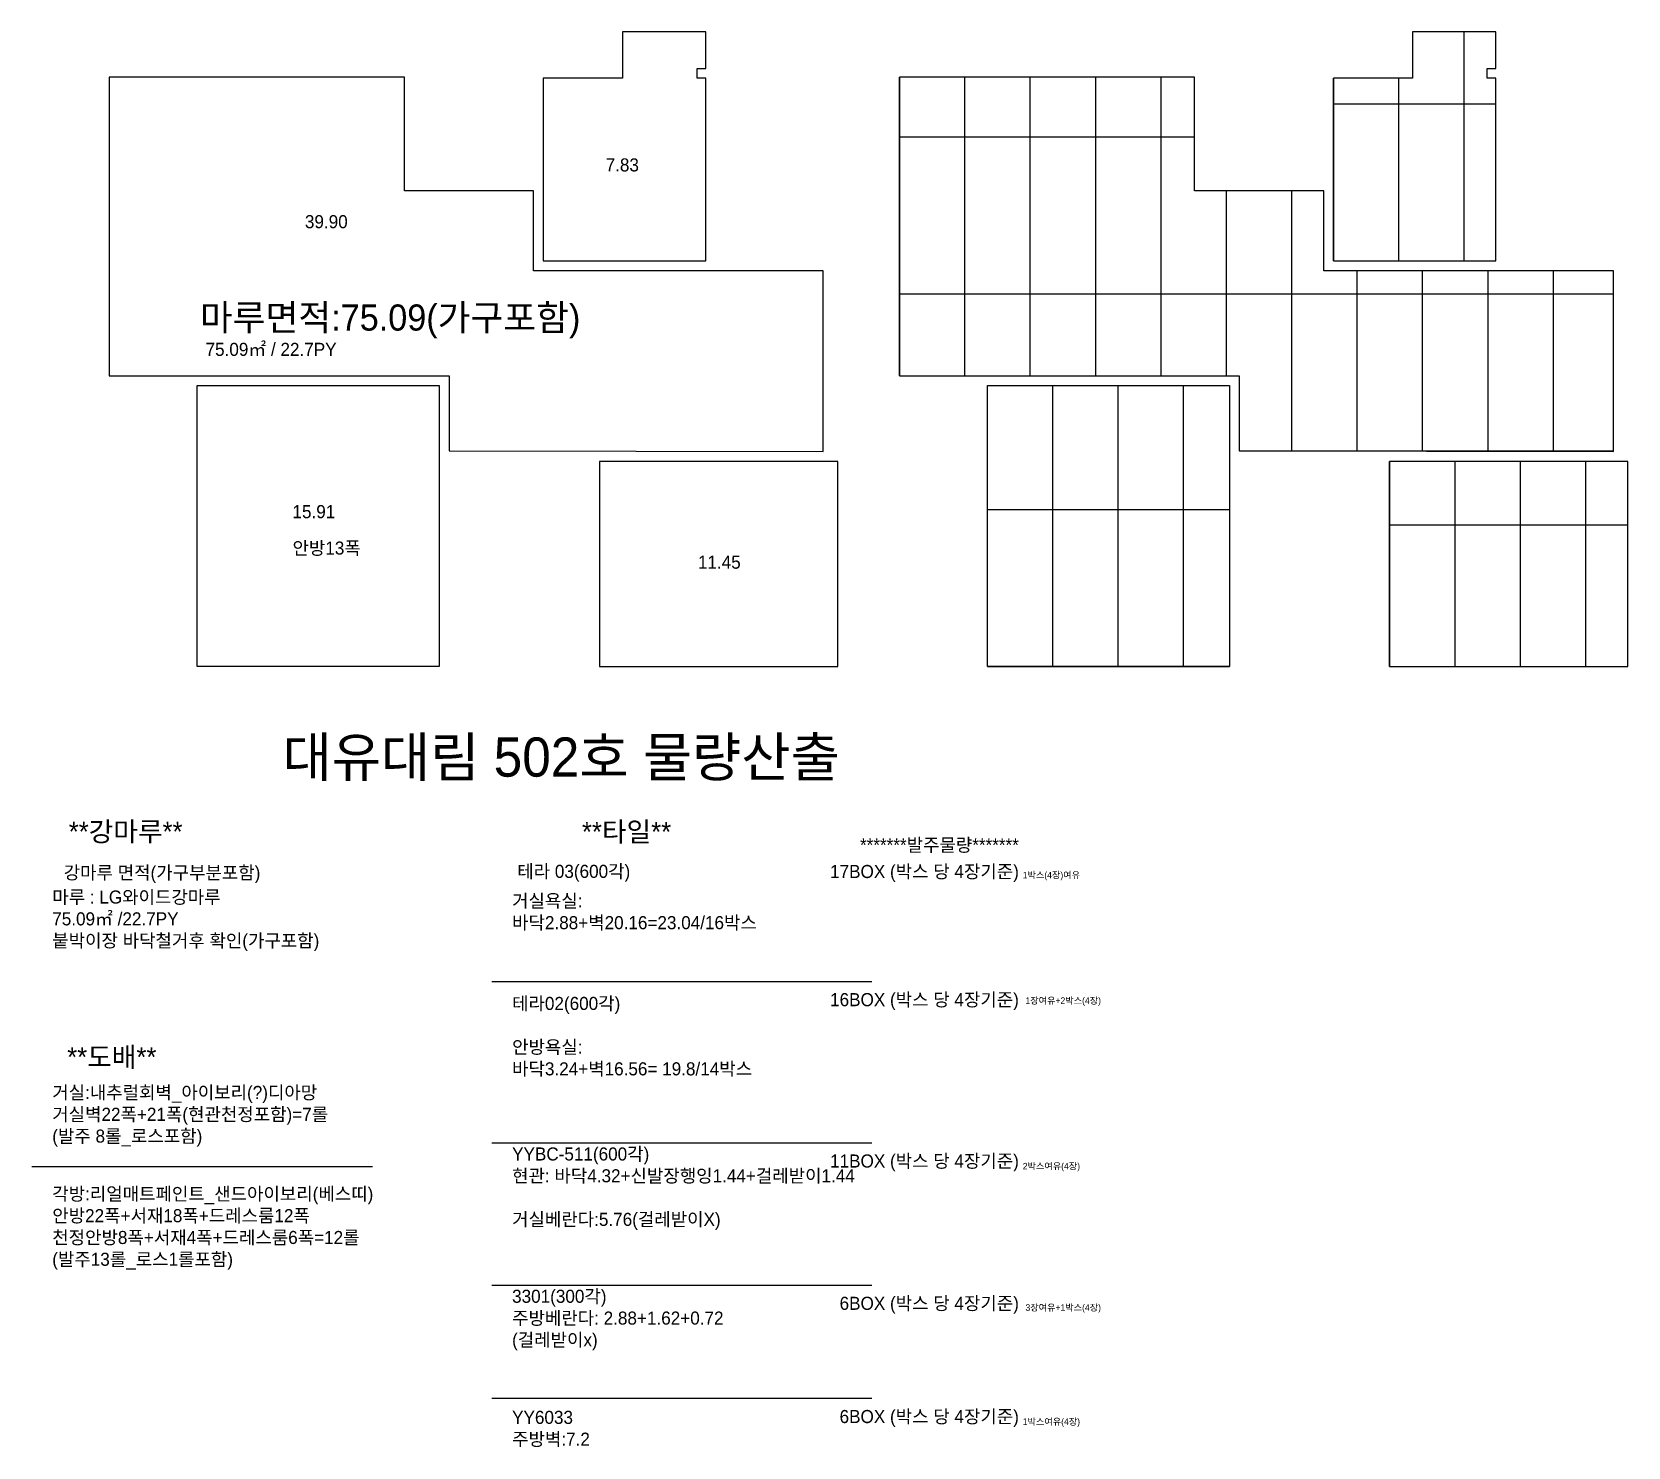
# Model space of a CAD drawing. Header units: inches. Extents: x 180277 to 249577, y 30223 to 92457.
# Drawn here: x 183636 to 208047, y 30223 to 51867 of the extents above; entities that cross this region are included whole.
import ezdxf
from ezdxf.enums import TextEntityAlignment as Align

# ---------------------------------------------------------------- set-up
doc = ezdxf.new("R2010")
doc.units = ezdxf.units.IN
doc.header["$LTSCALE"] = 50
doc.header["$MEASUREMENT"] = 0
for name, color, linetype in [('0-ELC TEXT', 7, 'Continuous'), ('03-TEXT', 3, 'Continuous'), ('03-WAL NEW', 3, 'Continuous'), ('07-DIM WAL', 5, 'Continuous'), ('3.기호.계단선', 30, 'Continuous')]:
    doc.layers.add(name, color=color, linetype=linetype)
doc.styles.add('코레일둥고', font='Korail_Round_Gothic_Medium.ttf')

msp = doc.modelspace()

# ---------------------------------------------------------------- hatches: boundary and pattern name
at = {"layer": '03-WAL NEW'}
h = msp.add_hatch(dxfattribs=at)
h.set_pattern_fill('_USER', color=8, scale=2400, pattern_type=0)
h.set_pattern_definition([(0, (203541.5, 48364.3), (0, 2400), [])])
h.paths.add_polyline_path([(206026.5, 51158.3), (205893.5, 51158.3), (205893.5, 51308.3), (206026.5, 51308.3), (206026.5, 51867.3), (204750.5, 51867.3), (204750.5, 51158.3), (203541.5, 51158.3), (203541.5, 48364.3), (206026.5, 48364.3)])
h = msp.add_hatch(dxfattribs=at)
h.set_pattern_fill('_USER', color=8, scale=1000, angle=90, pattern_type=0)
h.set_pattern_definition([(90, (203541.5, 48364.3), (-1000, 6e-14), [])])
h.paths.add_polyline_path([(206026.5, 51158.3), (205893.5, 51158.3), (205893.5, 51308.3), (206026.5, 51308.3), (206026.5, 51867.3), (204750.5, 51867.3), (204750.5, 51158.3), (203541.5, 51158.3), (203541.5, 48364.3), (206026.5, 48364.3)])
h = msp.add_hatch(dxfattribs=at)
h.set_pattern_fill('_USER', color=8, scale=1000, angle=90, pattern_type=0)
h.set_pattern_definition([(90, (196904.5, 46609.3), (-1000, 6e-14), [])])
h.paths.add_polyline_path([(203391.5, 49434.3), (201416.5, 49434.3), (201416.5, 51174.3), (196904.5, 51174.3), (196904.5, 46609.3), (202099.5, 46609.3), (202099.5, 45459.3), (207821.5, 45449.3), (207821.5, 48214.3), (203391.5, 48214.3)])
h = msp.add_hatch(dxfattribs=at)
h.set_pattern_fill('_USER', color=8, scale=2400, pattern_type=0)
h.set_pattern_definition([(0, (202099.5, 45459.3), (0, 2400), [])])
h.paths.add_polyline_path([(201416.5, 51174.3), (196904.5, 51174.3), (196904.5, 46609.3), (202099.5, 46609.3), (202099.5, 45459.3), (207821.5, 45449.3), (207821.5, 48214.3), (203391.5, 48214.3), (203391.5, 49434.3), (201416.5, 49434.3)])
h = msp.add_hatch(dxfattribs=at)
h.set_pattern_fill('_USER', color=8, scale=1000, angle=90, pattern_type=0)
h.set_pattern_definition([(90, (198249.5, 42159.3), (-1000, 6e-14), [])])
h.paths.add_polyline_path([(201949.5, 46399.3), (201949.5, 46459.3), (198249.5, 46459.3), (198249.5, 42159.3), (201949.5, 42159.3)])
h = msp.add_hatch(dxfattribs=at)
h.set_pattern_fill('_USER', color=8, scale=2400, pattern_type=0)
h.set_pattern_definition([(0, (198249.5, 42159.3), (0, 2400), [])])
h.paths.add_polyline_path([(201949.5, 46399.3), (201949.5, 46459.3), (198249.5, 46459.3), (198249.5, 42159.3), (201949.5, 42159.3)])
h = msp.add_hatch(dxfattribs=at)
h.set_pattern_fill('_USER', color=8, scale=1000, angle=90, pattern_type=0)
h.set_pattern_definition([(90, (204399.5, 42159.3), (-1000, 6e-14), [])])
h.paths.add_polyline_path([(208044.5, 45299.3), (204399.5, 45299.3), (204399.5, 42159.3), (208044.5, 42159.3)])
h = msp.add_hatch(dxfattribs=at)
h.set_pattern_fill('_USER', color=8, scale=2400, pattern_type=0)
h.set_pattern_definition([(0, (78.4, -1272.8), (0, 2400), [])])
h.paths.add_polyline_path([(208046.7, 45299.3), (204401.7, 45299.3), (204401.7, 42159.3), (208046.7, 42159.3)])

# ---------------------------------------------------------------- linework, layer by layer
at = {"layer": '07-DIM WAL'}
for points in [[(193941.9, 51867.3), (192665.9, 51867.3), (192665.9, 51158.3), (191456.9, 51158.3), (191456.9, 48364.3), (193941.9, 48364.3), (193941.9, 51158.3), (193808.9, 51158.3), (193808.9, 51308.3), (193941.9, 51308.3)], [(206026.5, 51867.3), (204750.5, 51867.3), (204750.5, 51158.3), (203541.5, 51158.3), (203541.5, 48364.3), (206026.5, 48364.3), (206026.5, 51158.3), (205893.5, 51158.3), (205893.5, 51308.3), (206026.5, 51308.3)], [(189331.9, 51174.3), (184819.9, 51174.3), (184819.9, 46609.3), (190014.9, 46609.3), (190014.9, 45459.3), (195736.9, 45449.3), (195736.9, 48214.3), (191306.9, 48214.3), (191306.9, 49434.3), (189331.9, 49434.3)], [(201416.5, 51174.3), (196904.5, 51174.3), (196904.5, 46609.3), (202099.5, 46609.3), (202099.5, 45459.3), (207821.5, 45449.3), (207821.5, 48214.3), (203391.5, 48214.3), (203391.5, 49434.3), (201416.5, 49434.3)], [(189864.9, 42159.3), (186164.9, 42159.3), (186164.9, 46459.3), (189864.9, 46459.3), (189864.9, 46399.3)], [(201949.5, 42159.3), (198249.5, 42159.3), (198249.5, 46459.3), (201949.5, 46459.3), (201949.5, 46399.3)], [(192314.9, 42159.3), (195959.9, 42159.3), (195959.9, 45299.3), (192314.9, 45299.3)], [(204399.5, 42159.3), (208044.5, 42159.3), (208044.5, 45299.3), (204399.5, 45299.3)]]:
    msp.add_lwpolyline(points, close=True, dxfattribs=at)
at = {"layer": '3.기호.계단선'}
for p, q in [((190668.8, 37345.9), (196481.5, 37345.9)), ((190668.8, 34877.9), (196481.5, 34877.9)), ((183636.5, 34514.6), (188843.8, 34514.6)), ((190668.8, 32701.6), (196481.5, 32701.6)), ((190668.8, 30970), (196481.5, 30970))]:
    msp.add_line(p, q, dxfattribs=at)

# ---------------------------------------------------------------- texts
at = {"layer": '0-ELC TEXT', "style": '코레일둥고'}
for s, height, p in [('7.83', 200, (192410.2, 49733.3)), ('39.90', 200, (187811.2, 48865.2)), ('마루면적:75.09(가구포함)', 400, (186205.1, 47299.1)), ('75.09㎡ / 22.7PY', 200, (186291.7, 46912.2)), ('15.91', 200, (187621.3, 44430.2)), ('안방13폭', 200, (187621.3, 43873.3)), ('11.45', 200, (193821.1, 43657.1))]:
    msp.add_text(s, height=height, dxfattribs=at).set_placement(p)
at = {"layer": '03-TEXT', "color": 0, "style": '코레일둥고'}
msp.add_text('대유대림 502호 물량산출', height=600, dxfattribs=at).set_placement((195990.8, 40476.6), align=Align.RIGHT)
at = {"layer": '03-TEXT', "color": 30, "style": '코레일둥고'}
for s, height, p in [('**강마루**', 300, (185940, 39486.8)), ('**타일**', 300, (193412.1, 39484.3)), ('1박스(4장)여유', 100, (199665.7, 38920.9)), ('1장여유+2박스(4장)', 100, (199985.7, 37001.4)), ('**도배**', 300, (185540, 36038.8)), ('2박스여유(4장)', 100, (199665.7, 34469.4)), ('3장여유+1박스(4장)', 100, (199985.7, 32306.8)), ('1박스여유(4장)', 100, (199665.7, 30561.4))]:
    msp.add_text(s, height=height, dxfattribs=at).set_placement(p, align=Align.RIGHT)
at = {"layer": '03-TEXT', "style": '코레일둥고'}
for s, p in [('*******발주물량*******', (198730.1, 39331.2)), ('17BOX (박스 당 4장기준)', (198730.1, 38926.3)), ('16BOX (박스 당 4장기준)', (198730.1, 36966.2)), ('11BOX (박스 당 4장기준)', (198730.1, 34498.3)), ('6BOX (박스 당 4장기준)', (198730.1, 32322)), ('6BOX (박스 당 4장기준)', (198730.1, 30590.3))]:
    msp.add_text(s, height=200, dxfattribs=at).set_placement(p, align=Align.RIGHT)
at = {"layer": '03-TEXT', "color": 10, "style": '코레일둥고'}
for s, p in [('강마루 면적(가구부분포함)', (187130.5, 38908.9)), ('테라 03(600각)', (192786.4, 38928.4))]:
    msp.add_text(s, height=200, dxfattribs=at).set_placement(p, align=Align.RIGHT)
at = {"layer": '07-DIM WAL', "insert": (198006.7, 42064.2), "char_height": 0.2, "attachment_point": 1, "style": '코레일둥고'}
msp.add_mtext_dynamic_manual_height_columns('테라01\\P안방욕실(바닥)\\P안방욕실벽', width=3822.639, gutter_width=1, heights=[0], dxfattribs=at)
at = {"layer": '3.기호.계단선', "char_height": 200, "attachment_point": 1, "style": '코레일둥고'}
for s, width, insert in [('{\\C3;마루 : LG와이드강마루 \\P75.09㎡ /22.7PY\\P붙박이장 바닥철거후 확인(가구포함)}', 6453.279, (183947.4, 38735.5)), ('거실욕실:\\P바닥2.88+벽20.16=23.04/16박스', 5272.382, (190979.8, 38677.2)), ('{\\C1;테라02(600각)\\C30;\\P}\\P안방욕실:\\P바닥3.24+벽16.56= 19.8/14박스', 4365.734, (190979.8, 37108.3)), ('{\\C1;거실:내추럴회벽_아이보리(?)디아망\\P거실벽22폭+21폭(현관천정포함)=7롤\\P\\C3;(발주 8롤_로스포함)}', 6453.279, (183947.4, 35746.1)), ('{\\C1;YYBC-511(600각)\\P}현관: 바닥4.32+신발장행잉1.44+걸레받이1.44\\P\\P거실베란다:5.76(걸레받이X)', 6453.279, (190979.8, 34805.9)), ('{\\C1;각방:리얼매트페인트_샌드아이보리(베스띠)\\P안방22폭+서재18폭+드레스룸12폭\\P천정안방8폭+서재4폭+드레스룸6폭=12롤\\P\\C3;(발주13롤_로스1롤포함)}', 6453.279, (183947.4, 34195.8)), ('{\\C1;3301(300각)\\P}주방베란다: 2.88+1.62+0.72\\P(걸레받이x)', 5069.538, (190979.8, 32629.6)), ('{\\C1;YY6033\\P}주방벽:7.2', 2595.374, (190979.8, 30777.6))]:
    msp.add_mtext_dynamic_manual_height_columns(s, width=width, gutter_width=1, heights=[0], dxfattribs=dict(at, insert=insert))

doc.saveas('drawing.dxf')
